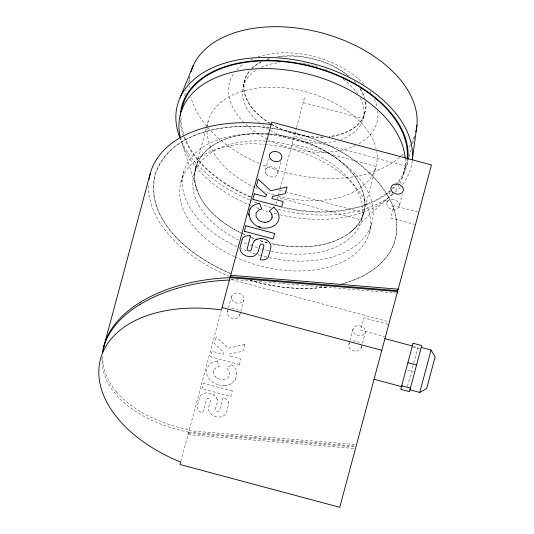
<?xml version="1.0" encoding="UTF-8"?>
<svg xmlns="http://www.w3.org/2000/svg" width="534" height="534" viewBox="0 0 534 534"><rect width="100%" height="100%" fill="white"/><g stroke="black" fill="none" stroke-linecap="round" stroke-linejoin="round"><path stroke-width="0.4" stroke-dasharray="2.67 2" d="M231.416 364.635C244.085 373.239 231.936 388.919 220.555 385.228M217.378 400.113L216.183 397.236A17.221 13.51 15 0 0 215.789 396.702L211.758 393.725L206.825 392.81A5.807 4.559 15 0 0 206.111 392.864L203.26 393.645L201.151 395.04A5.974 4.693 15 0 0 200.737 395.474L199.569 397.503L197.159 406.828A4.886 3.831 15 0 0 197.173 407.282L197.934 409.651A4.926 3.865 15 0 0 198.207 410.065L198.621 410.606A4.452 3.491 15 0 0 198.988 410.98L199.809 411.667A12.763 10.019 15 0 0 200.257 411.981L201.231 412.508A5.22 4.098 15 0 0 201.925 412.795L202.653 413.082L206.711 398.971A1.408 1.108 15 0 1 206.905 398.831L207.058 398.751A7.269 5.707 15 0 1 207.299 398.644L208.58 398.558A2.089 1.642 15 0 1 208.941 398.651L209.462 398.898A1.455 1.141 15 0 1 209.688 399.058L209.829 399.178A1.509 1.181 15 0 1 210.016 399.372L210.269 399.726A1.402 1.101 15 0 1 210.369 399.946L210.436 400.413A1.582 1.242 15 0 1 210.423 400.64L208.48 408.009A6.815 5.353 15 0 0 208.434 408.597L208.761 410.766L209.715 412.662A17.388 13.65 15 0 0 210.109 413.196L211.951 414.938A5.901 4.632 15 0 0 212.545 415.339L216.083 416.787A6.902 5.42 15 0 0 216.691 416.907L219.714 417.034A6.341 4.98 15 0 0 220.302 416.961L220.876 416.86A6.401 5.02 15 0 0 221.436 416.72L221.797 416.613A6.395 5.02 15 0 0 222.331 416.427A21.447 16.828 15 0 0 222.838 416.213A6.368 5 15 0 0 223.325 415.966L224.5 415.178A6.301 4.946 15 0 0 224.887 414.838L225.241 414.471A6.348 4.98 15 0 0 225.555 414.084L225.842 413.683A6.148 4.826 15 0 0 226.089 413.256L226.303 412.815A6.875 5.393 15 0 0 226.469 412.361L228.692 404.131L228.572 402.316L227.724 400.56A13.303 10.44 15 0 0 227.417 400.153L224.887 398.15A4.859 3.811 15 0 0 224.38 397.903L223.119 397.409M223.112 397.53L219.387 410.733A1.442 1.128 15 0 1 219.247 410.88L218.84 411.16A8.424 6.615 15 0 1 218.633 411.247L218.493 411.3A1.422 1.115 15 0 1 218.186 411.374L217.291 411.327A2.637 2.069 15 0 1 216.991 411.253L216.23 410.866A5.821 4.572 15 0 1 216.023 410.686L215.723 410.339A1.489 1.168 15 0 1 215.596 410.119L215.442 409.318A1.702 1.335 15 0 1 215.469 409.144L217.378 402.069L217.305 399.819M232.257 390.981L203.414 383.252L201.932 388.739L230.775 396.468L232.27 390.928M239.426 364.562L240.907 359.062L229.426 355.924L230 353.895L243.043 351.172L244.846 344.403M217.325 360.857L219.28 366.464L218.853 366.584A5.994 4.706 15 0 0 218.259 366.724L216.263 367.539A5.36 4.205 15 0 0 215.789 367.846L213.947 369.975A15.619 12.255 15 0 0 213.74 370.449L213.4 372.291A16.087 12.629 15 0 0 213.42 372.812L214.274 375.382L216.237 377.611A5.36 4.205 15 0 0 216.744 377.985L221.577 379.701A5.68 4.459 15 0 0 222.304 379.747L223.272 379.727A5.4 4.239 15 0 0 223.98 379.647L224.66 379.507A5.954 4.672 15 0 0 225.328 379.32L228.245 377.565L229.687 374.821A5.38 4.225 15 0 0 229.76 374.241L228.832 370.729A17.135 13.443 15 0 0 228.465 370.189L228.051 369.661A6.041 4.739 15 0 0 227.571 369.168L226.863 368.56L231.429 364.695L231.936 365.123M244.919 234.8A86.855 53.834 15 0 1 222.791 140.242A86.855 53.834 15 0 1 360.517 186.019A86.855 53.834 15 0 1 271.412 243.604A86.969 53.901 15 0 0 358.995 223.065C363.133 216.691 365.189 209.014 364.795 201.418A86.969 53.901 15 0 0 289.128 137.024A86.969 53.901 15 0 0 197.567 162.556A86.969 53.901 15 0 0 244.879 234.86M399.873 183.676A115.598 71.643 15 0 0 401.228 180.953L403.657 173.85L405.106 166.488A115.598 71.643 15 0 0 405.193 158.845M403.657 173.85L407.168 158.772M213.413 371.944L213.446 371.604M365.63 101.814A62.518 38.748 15 0 1 365.924 108.756L363.828 116.579A62.518 38.748 15 0 1 329.298 136.777M239.439 364.502L210.57 356.765L212.058 351.265L223.292 354.342L223.873 352.193L214.174 343.435L215.996 336.674M184.577 95.713L186.079 90.106M187.801 83.691L189.73 76.482M234.132 256.54A97.508 60.435 15 0 1 180.946 182.147L183.589 172.282M195.718 167.716L208.113 121.458M193.875 175.039L195.824 167.743M243.217 86.515L244.832 80.5M180.879 461.363L221.069 311.375M227.404 311.876L228.225 308.806M228.432 308.038L231.522 296.517M265.351 170.246L268.649 157.957M239.799 315.2L240.62 312.13M240.827 311.362L243.911 299.841A6.415 5.033 15 0 0 235.748 293.139A6.415 5.033 15 0 0 233.492 301.556A6.415 5.033 15 0 0 243.911 299.841M277.747 173.57L281.244 160.514M275.938 204.348L279.803 189.924M280.15 188.629L296.337 128.233M296.55 127.432L304.821 96.574M364.809 112.647L363.193 118.668L303.205 102.588M234.887 256.887A97.508 60.435 15 0 0 369.308 232.624L371.951 222.758M348.849 344.423L349.677 341.346M349.877 340.579L352.967 329.057M386.803 202.786L389.887 191.265M408.951 157.55L406.588 166.368L294.187 136.25M409.164 156.749L411.1 149.54M412.602 143.926L414.531 136.717M361.244 347.741L365.363 332.382A6.415 5.033 15 0 0 357.193 325.68A6.415 5.033 15 0 0 354.936 334.104A6.415 5.033 15 0 0 365.363 332.382M399.192 206.111A6.415 5.033 15 0 0 391.028 199.409A6.415 5.033 15 0 0 388.772 207.833A6.415 5.033 15 0 0 399.192 206.111L402.282 194.59M407.482 386.362L413.523 363.801M413.69 363.173L417.902 347.474L413.877 346.392M405.72 166.134L403.297 173.236A115.598 71.643 15 0 1 397.243 183.062M213.74 370.449L213.64 370.843M235.781 378.953L235.367 379.687M234.847 380.408L235.187 379.961M231.983 383.045L231.456 383.379M350.791 231.963L386.583 199.442M340.659 284.221C361.578 278.895 382.858 267.427 392.47 247.162C399.719 231.442 397.129 212.933 389.092 198.034C364.649 156.122 315.988 134.708 269.67 127.893M226.857 385.101L226.523 385.168M244.852 344.47L228.232 348.255L215.983 336.734M226.189 385.221L225.842 385.268M217.311 360.911L212.345 362.493A10.907 8.564 15 0 0 211.431 363.033L208.861 365.263L207.179 368.019A10.92 8.571 15 0 0 206.858 368.927C205.443 373.593 207.946 378.586 211.651 381.423A28.569 22.421 15 0 0 212.592 382.124L216.103 384.033L220.021 385.147M326.461 286.885C301.083 290.409 275.017 287.646 250.519 280.397M224.106 385.428L223.753 385.435M223.399 385.435L223.045 385.441M222.691 385.435L222.338 385.421M231.356 279.335L395.48 292.966M189.096 430.718L355.003 444.502M188.682 432.26L355.424 446.104M188.449 433.114L354.236 446.885M188.041 434.649L354.656 448.487M268.876 127.82C228.005 122.86 170.106 129.709 155.04 175.205C145.315 222.464 192.547 257.368 230.655 273.495M219.841 385.114L219.487 385.041M218.84 384.887L219.234 384.987M292.118 143.966L376.016 166.448L361.672 220.001L277.773 197.52M417.975 212.118L393.992 205.697L390.694 217.999L414.678 224.427M279.723 190.224L284.522 191.512M285.316 191.726L363.621 212.706M231.315 279.569L388.605 321.715M387.931 324.258L363.948 317.83L360.65 330.139L384.634 336.567M412.916 347.053L420.011 348.956M407.529 370.289L413.049 371.771M217.738 378.566L217.285 378.312M212.939 394.319L213.426 394.619M116.512 391.956C124.015 400.674 133.34 407.636 143.326 413.269A134.848 81.442 -1.4 0 0 189.336 429.83M214.701 376.023L214.995 376.39M216.303 397.423L216.57 397.877M228.659 402.769L228.552 402.396M217.138 399.132L217.258 399.525M182.575 144.781L197.306 190.838M236.836 374.548L236.789 373.98M361.371 346.426A6.415 5.033 15 0 1 353.742 350.945A6.415 5.033 15 0 1 349.396 343.222M353.081 341.039A6.415 5.033 15 0 1 359.275 342.701M229.62 276.425A129.629 80.34 15 0 1 148.532 184.637M116.552 391.949A127.452 76.976 -1.4 0 1 102.648 356.492M188.696 432.226A134.848 81.442 -1.4 0 1 142.671 415.666C132.706 410.019 123.367 403.077 115.871 394.352A127.452 76.976 -1.4 0 1 102.027 358.12M239.92 313.885A6.415 5.033 15 0 1 232.297 318.404A6.415 5.033 15 0 1 227.951 310.675M231.629 308.498A6.415 5.033 15 0 1 237.824 310.161M272.213 128.247A124.322 77.05 15 0 1 391.175 202.266A124.322 77.05 15 0 1 342.795 283.667M326.514 286.972A124.322 77.05 15 0 1 250.172 280.397M230.061 273.248A124.322 77.05 15 0 1 155.04 175.205A124.322 77.05 15 0 1 269.029 127.813M412.235 160.58A120.858 74.907 15 0 1 400.88 186.473M400.34 187.107A120.858 74.907 15 0 1 395.36 192.18M392.951 194.256A120.858 74.907 15 0 1 277.86 209.395M270.992 207.539A120.858 74.907 15 0 1 262.701 204.936M256.781 202.82A120.858 74.907 15 0 1 250.953 200.517M249.418 199.876A120.858 74.907 15 0 1 180.245 138.6M407.923 158.918A116.365 72.123 15 0 1 398.417 182.748M397.93 183.369A116.365 72.123 15 0 1 392.437 189.33M391.822 189.897A116.365 72.123 15 0 1 282.619 207.666M250.353 197.2A116.365 72.123 15 0 1 183.91 137.071M183.616 136.277A116.365 72.123 15 0 1 180.258 118.948M269.33 134.688A97.508 60.435 15 0 1 373.246 212.712A97.508 60.435 15 0 1 269.763 257.735M266.7 257.041A97.508 60.435 15 0 1 262.127 255.893M260.619 255.479A97.508 60.435 15 0 1 258.349 254.831M255.345 253.91A97.508 60.435 15 0 1 250.893 252.428M246.494 250.813A97.508 60.435 15 0 1 241.348 248.717M236.776 246.675A97.508 60.435 15 0 1 183.729 171.774A97.508 60.435 15 0 1 268.502 134.601M365.229 101.78A62.104 38.488 15 0 1 329.138 136.51M323.177 136.998A62.104 38.488 15 0 1 271.319 124.001M270.658 123.608A62.104 38.488 15 0 1 250.846 69.8M251.34 69.273A62.104 38.488 15 0 1 262.141 61.717M267.621 59.501A62.104 38.488 15 0 1 269.817 58.807M279.776 56.731A62.104 38.488 15 0 1 348.141 75.941M360.123 89.111A62.104 38.488 15 0 1 364.168 97.548M360.136 97.922A62.104 38.488 15 0 1 341.119 139.414M335.946 140.976A62.104 38.488 15 0 1 262.181 125.016M259.884 123.22A62.104 38.488 15 0 1 256.233 70.081M261.179 67.431A62.104 38.488 15 0 1 279.622 62.571M302.865 63.226A62.104 38.488 15 0 1 305.254 63.633M306.843 63.933A62.104 38.488 15 0 1 313.171 65.408M314.733 65.842A62.104 38.488 15 0 1 317.843 66.79M325.426 69.567A62.104 38.488 15 0 1 326.895 70.188M343.042 79.286A62.104 38.488 15 0 1 357.593 93.744M377.745 110.952A76.335 47.312 15 0 1 358.374 144.053M355.664 145.435A76.335 47.312 15 0 1 268.776 139.948M267.394 139.254A76.335 47.312 15 0 1 244.766 123.334M244.165 122.74A76.335 47.312 15 0 1 234.473 72.564M236.862 69.68A76.335 47.312 15 0 1 244.078 63.539M250.753 59.748A76.335 47.312 15 0 1 252.882 58.78M258.149 56.804A76.335 47.312 15 0 1 364.001 84.245M370.055 91.715A76.335 47.312 15 0 1 370.91 92.989M374.294 99.077A76.335 47.312 15 0 1 377.117 107.261M323.297 137.265A62.518 38.748 15 0 1 271.098 124.182M269.77 123.387A62.518 38.748 15 0 1 250.005 70.161M252.035 68.058A62.518 38.748 15 0 1 261.86 61.483M266.653 59.508A62.518 38.748 15 0 1 268.836 58.78M277.44 56.784A62.518 38.748 15 0 1 348.428 75.808M354.342 81.268A62.518 38.748 15 0 1 355.904 82.984M360.036 88.364A62.518 38.748 15 0 1 365.176 99.691M414.477 136.31A116.365 72.123 15 0 1 410.92 143.906M410.526 144.567A116.365 72.123 15 0 1 408.376 147.818M403.217 153.946A116.365 72.123 15 0 1 400.22 156.796M399.592 157.35A116.365 72.123 15 0 1 261.58 164.472M259.37 163.537A116.365 72.123 15 0 1 207.185 126.825M206.658 126.198A116.365 72.123 15 0 1 190.918 97.055M189.383 87.616A116.365 72.123 15 0 1 189.296 86.061M189.31 82.203A116.365 72.123 15 0 1 189.857 76.909M278.167 196.031A86.969 53.901 15 0 0 371.39 176.807C375.529 170.426 377.585 162.757 377.191 155.16A86.969 53.901 15 0 0 376.757 151.496M274.189 194.903A86.969 53.901 15 0 1 264.817 191.726M257.275 188.602A86.969 53.901 15 0 1 255.799 187.921M255.065 187.581A86.969 53.901 15 0 1 207.045 127.833M207.112 127.025A86.969 53.901 15 0 1 287.746 88.284A86.969 53.901 15 0 1 376.156 148.545M267.374 242.71A86.969 53.901 15 0 1 258.636 240.173M251.654 237.69A86.969 53.901 15 0 0 254.738 238.838A86.855 53.834 15 0 1 251.688 237.63M399.499 184.343A115.598 71.643 15 0 1 394.679 191.392M392.583 193.809A115.598 71.643 15 0 1 279.836 214.735M276.699 213.98A115.598 71.643 15 0 1 272.02 212.746M268.148 211.624A115.598 71.643 15 0 1 262.768 209.922M258.977 208.607A115.598 71.643 15 0 1 254.471 206.925M250.766 205.436A115.598 71.643 15 0 1 180.198 136.898M396.742 183.676A115.598 71.643 15 0 1 390.561 190.097M389.933 190.651A115.598 71.643 15 0 1 282.693 207.199M250.64 196.792A115.598 71.643 15 0 1 184.644 137.064M183.542 133.907A115.598 71.643 15 0 1 181.019 116.759M267.387 242.643A86.855 53.834 15 0 1 257.101 239.586M238.591 240.026A86.855 53.834 15 0 1 223.279 146.556A86.855 53.834 15 0 1 359.048 194.389A86.855 53.834 15 0 1 269.456 250.9M268.649 250.72A86.855 53.834 15 0 1 260.652 248.624M257.495 247.656A86.855 53.834 15 0 1 253.59 246.348M252.816 246.067A86.855 53.834 15 0 1 249.732 244.919M246.701 243.704A86.855 53.834 15 0 1 242.97 242.096M265.031 144.387A97.508 60.435 15 0 1 369.308 232.624M180.946 182.147A97.508 60.435 15 0 1 264.203 144.313M266.246 174.171A6.415 5.033 15 0 0 277.199 174.772A6.415 5.033 15 0 0 271.205 166.782A6.415 5.033 15 0 0 266.246 174.171"/><path stroke-width="0.8" d="M273.815 207.152L277.306 211.063A10.907 8.564 15 0 1 277.834 211.985L278.942 215.195L279.022 218.433A10.92 8.571 15 0 1 278.841 219.374C277.74 224.12 273.074 227.204 268.442 227.798A28.569 22.421 15 0 1 267.28 227.931C251.207 231.182 239.686 206.157 259.724 203.374M259.023 203.541L259.684 203.427L261.707 209.054L260.786 209.221A6.041 4.739 15 0 0 260.125 209.415L259.504 209.662A17.135 13.443 15 0 0 258.91 209.955L256.353 212.525A5.38 4.225 15 0 0 256.126 213.066L256.006 216.163L257.655 219.147A5.954 4.672 15 0 0 258.136 219.634L258.656 220.101A5.4 4.239 15 0 0 259.23 220.522L260.058 221.023A5.68 4.459 15 0 0 260.712 221.35C264.11 222.958 268.856 222.645 271.219 219.461A16.087 12.629 15 0 0 271.499 219.02L272.12 217.251A15.619 12.255 15 0 0 272.18 216.737L271.646 213.974A5.36 4.205 15 0 0 271.392 213.466L270.077 211.764A5.994 4.706 15 0 0 269.623 211.351L269.323 211.03L273.802 207.212M271.96 214.902L271.846 214.488M242.149 239.512L243.137 237.663L244.952 236.335A13.303 10.44 15 0 1 245.426 236.135L248.617 235.668A4.859 3.811 15 0 1 249.178 235.714L250.519 235.908M250.506 235.968L247.088 249.318A1.442 1.128 15 0 0 247.135 249.512L247.355 249.959A6.989 5.48 15 0 0 247.536 250.199A1.422 1.115 15 0 0 247.809 250.466L248.604 250.88A2.637 2.069 15 0 0 248.904 250.96L249.825 251A7.249 5.694 15 0 0 250.025 250.96L250.459 250.806A1.489 1.168 15 0 0 250.68 250.68L251.214 250.059A1.702 1.335 15 0 0 251.28 249.899C252.302 246.274 252.482 240.954 256.614 239.232A17.221 13.51 15 0 1 257.221 238.965L262.201 238.404L266.933 240.08A5.807 4.559 15 0 1 267.521 240.48L269.603 242.576L270.731 244.839A5.974 4.693 15 0 1 270.872 245.426L270.865 247.763L268.288 257.048A4.886 3.831 15 0 1 268.061 257.435L266.212 259.103A4.926 3.865 15 0 1 265.765 259.33L265.138 259.584A4.452 3.491 15 0 1 264.637 259.731L263.582 259.918A12.763 10.019 15 0 1 263.035 259.958L261.927 259.931A5.22 4.098 15 0 1 261.186 259.838L260.412 259.718L263.95 245.473A1.408 1.108 15 0 0 263.849 245.246L263.763 245.099A7.269 5.707 15 0 0 263.602 244.892L262.541 244.178A2.089 1.642 15 0 0 262.181 244.078L261.607 244.025A1.455 1.141 15 0 0 261.326 244.051L261.146 244.085A1.509 1.181 15 0 0 260.886 244.158L260.492 244.338A1.402 1.101 15 0 0 260.292 244.485L257.895 252.415A6.989 5.487 15 0 1 257.548 253.109L254.504 255.826A17.388 13.65 15 0 1 253.897 256.086L251.427 256.68A5.901 4.632 15 0 1 250.713 256.727L246.922 256.207A6.902 5.42 15 0 1 246.341 256.013L243.658 254.611A6.341 4.98 15 0 1 243.19 254.257L242.743 253.877A6.401 5.02 15 0 1 242.323 253.476L242.062 253.203A6.395 5.02 15 0 1 241.695 252.776A21.447 16.828 15 0 1 241.361 252.335A6.368 5 15 0 1 241.061 251.874L240.44 250.606A6.301 4.946 15 0 1 240.28 250.119L240.153 249.625A6.348 4.98 15 0 1 240.073 249.131L240.026 248.644A6.148 4.826 15 0 1 240.026 248.15L240.06 247.663A6.875 5.393 15 0 1 240.14 247.189L242.082 239.746M248.784 213.593L248.777 214.441M258.209 179.144L270.671 190.792L287.038 186.933L285.256 193.642L272.474 196.372L271.906 198.528L283.16 201.538L281.712 206.992L252.822 199.316M256.427 185.852L258.169 179.197M416.941 125.263L412.315 159.793A120.858 74.907 15 0 0 282.7 58.266A120.858 74.907 15 0 0 179.658 137.105M244.378 231.209L245.834 225.722M102.508 352.747A127.452 76.976 -1.4 0 1 103.603 347.394L150.201 173.704M397.136 293.099L397.49 289.114M409.912 389.793L419.751 392.43L431.098 350.077L421.259 347.44M254.331 193.755L252.842 199.255M266.373 194.676L265.765 196.879L254.291 193.809M244.365 231.269L273.208 238.992L274.683 233.451M272.12 217.251L272.02 217.645M180.118 97.582L193.375 65.355M254.504 240.734L254.845 240.393M250.072 209.248L250.393 208.787M255.96 239.586L256.42 239.325M140.596 302.077C152.083 295.115 164.565 289.929 177.408 286.057A134.848 81.442 -1.4 0 1 230.101 277.687L397.55 291.564M139.955 304.473C151.442 297.511 163.925 292.318 176.767 288.453M419.751 392.43L426.646 388.565L435.137 356.866L431.098 350.077M268.509 221.603L268.068 221.77M260.312 238.344L260.886 238.324M264.604 222.284L265.118 222.291M230.748 275.264L398.19 289.168M230.334 276.799L397.076 290.65M249.365 235.734L249.832 235.814M274.663 233.505L245.82 225.775M384.934 338.636L412.268 345.965M222.104 307.517L381.81 350.304M407.869 362.713L416.547 365.036M401.701 385.742L410.372 388.064M374.054 379.253L402.195 386.796M260.098 227.097L260.485 227.21M259.851 227.017L259.504 226.897M259.17 226.776L258.83 226.643M250.319 219.594L250.025 219.04M256.387 185.905L266.332 194.73M248.791 214.761L248.864 215.329M149.066 179.104A129.629 80.34 15 0 1 271.125 124.562M103.149 350.351A127.452 76.976 -1.4 0 1 104.243 345.004A127.452 76.976 -1.4 0 1 140.622 302.097M176.761 288.447A134.848 81.442 -1.4 0 1 229.46 280.083M103.603 347.394A127.452 76.976 -1.4 0 1 139.981 304.493M180.292 115.865A116.365 72.123 15 0 1 299.214 63.473A116.365 72.123 15 0 1 407.923 158.918M181.473 111.479A115.598 71.643 15 0 1 302.731 64.661A115.598 71.643 15 0 1 407.168 158.772M180.198 136.898A115.598 71.643 15 0 1 280.544 69.32A115.598 71.643 15 0 1 405.132 158.071M191.005 71.75A116.365 72.123 15 0 1 321.875 32.928A116.365 72.123 15 0 1 415.799 131.978M180.686 462.097L180.038 464.507L339.744 507.3L431.479 164.939L271.773 122.146L221.456 309.927A129.629 80.34 15 0 0 100.532 359.068A129.629 80.34 15 0 0 180.686 462.097M413.082 343.262L400.74 389.319L409.418 391.642L421.76 345.585L413.082 343.262M392.884 192.467A6.415 5.033 15 0 0 403.31 190.751A6.415 5.033 15 0 0 395.147 184.05A6.415 5.033 15 0 0 392.884 192.467M270.364 158.812A6.415 5.033 15 0 0 281.311 159.406A6.415 5.033 15 0 0 275.324 151.422A6.415 5.033 15 0 0 270.364 158.812"/></g></svg>
